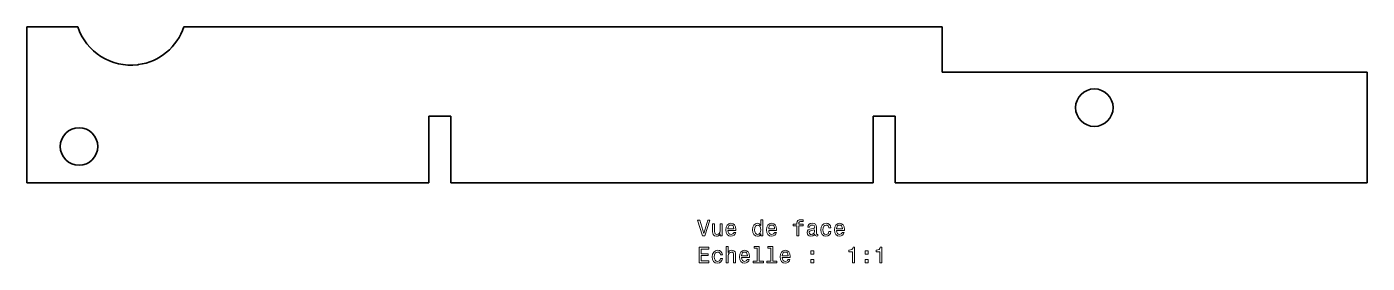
# Model space of a CAD drawing. Extents: x 60 to 360, y 113 to 166.
import ezdxf

# ---------------------------------------------------------------- set-up
doc = ezdxf.new("R2010")
doc.units = 0

msp = doc.modelspace()

# ---------------------------------------------------------------- linework, layer by layer
at = {"color": 7, "lineweight": 35}
for p, q in [((59.999985, 166), (59.999985, 131)), ((95.149948, 166), (264.859161, 166)), ((326.468414, 155.860077), (264.859161, 155.860077)), ((360, 155.860077), (326.468414, 155.860077)), ((360, 131), (360, 155.860077)), ((59.999985, 131), (149.999985, 131)), ((154.899994, 131), (249.463989, 131)), ((254.363983, 131), (360, 131))]:
    msp.add_line(p, q, dxfattribs=at)
at = {"color": 7, "lineweight": 35, "ltscale": 0.285228}
msp.add_line((59.999985, 166), (71.409119, 166), dxfattribs=at)
at = {"color": 7, "lineweight": 35, "ltscale": 0.253498}
msp.add_line((264.859161, 166), (264.859161, 155.860077), dxfattribs=at)
at = {"color": 7, "lineweight": 35, "ltscale": 0.002887}
msp.add_line((84.848938, 157.494598), (84.96344, 157.509644), dxfattribs=at)
at = {"color": 7, "lineweight": 35, "ltscale": 0.375}
for p, q in [((149.999985, 146), (149.999985, 131)), ((154.899994, 131), (154.899994, 146)), ((249.463989, 146), (249.463989, 131)), ((254.363983, 131), (254.363983, 146))]:
    msp.add_line(p, q, dxfattribs=at)
at = {"color": 7, "lineweight": 35, "ltscale": 0.1225}
for p, q in [((154.899994, 146), (149.999985, 146)), ((254.363983, 146), (249.463989, 146))]:
    msp.add_line(p, q, dxfattribs=at)
at = {"color": 7, "lineweight": 13}
for points in [[(212.395523, 122.648415), (211.51799, 119.66787), (210.615265, 122.648415), (210.136154, 122.648415), (211.265839, 119.143372), (211.770157, 119.143372), (212.874619, 122.648415)], [(215.597961, 121.851585), (215.15416, 121.851585), (215.15416, 120.288185), (215.103729, 119.925072), (214.957474, 119.662827), (214.73053, 119.501442), (214.432983, 119.451012), (214.195953, 119.491356), (214.044647, 119.612389), (213.958923, 119.81916), (213.938751, 120.111671), (213.938751, 121.851585), (213.494934, 121.851585), (213.494934, 120.071327), (213.510071, 119.713257), (213.605896, 119.415703), (213.898407, 119.143372), (214.367416, 119.047554), (214.619583, 119.082855), (214.836441, 119.17363), (215.023041, 119.329971), (215.174332, 119.556915), (215.174332, 119.143372), (215.597961, 119.143372)], [(216.934418, 120.368874), (218.709641, 120.368874), (218.714676, 120.575645), (218.633987, 121.155617), (218.412094, 121.58934), (218.059067, 121.851585), (217.590042, 121.947403), (217.131104, 121.846542), (216.778076, 121.564117), (216.551132, 121.105186), (216.470444, 120.5), (216.546097, 119.879684), (216.773041, 119.425789), (217.121017, 119.143372), (217.574921, 119.047554), (217.968292, 119.113113), (218.291046, 119.284584), (218.528076, 119.556915), (218.664246, 119.920029), (218.225494, 119.920029), (218.134705, 119.7183), (218.003586, 119.567001), (217.630386, 119.445969), (217.342926, 119.501442), (217.126068, 119.677956), (216.984848, 119.965416), (216.934418, 120.353745)], [(216.934418, 120.742073), (216.989899, 121.090057), (217.126068, 121.34726), (217.33284, 121.503601), (217.605179, 121.559074), (217.872467, 121.503601), (218.079239, 121.34726), (218.205322, 121.090057), (218.250702, 120.742073)], [(224.28241, 119.561958), (224.28241, 119.143372), (224.726212, 119.143372), (224.726212, 122.764412), (224.287445, 122.764412), (224.287445, 121.438042), (223.949554, 121.821327), (223.742783, 121.912102), (223.505753, 121.947403), (223.077072, 121.846542), (222.744217, 121.564117), (222.527359, 121.110229), (222.451721, 120.5), (222.527359, 119.889771), (222.744217, 119.430832), (223.077072, 119.143372), (223.505753, 119.047554), (223.742783, 119.082855), (223.95459, 119.17363)], [(223.58139, 121.548988), (223.873901, 121.478386), (224.09581, 121.2817), (224.226929, 120.953888), (224.277359, 120.5), (224.226929, 120.041069), (224.09581, 119.713257), (223.873901, 119.511528), (223.58139, 119.445969), (223.304016, 119.511528), (223.092209, 119.713257), (222.950989, 120.046112), (222.905609, 120.5), (222.950989, 120.948845), (223.092209, 121.276657), (223.304016, 121.478386)], [(226.042496, 120.368874), (227.817703, 120.368874), (227.822754, 120.575645), (227.742065, 121.155617), (227.520157, 121.58934), (227.16713, 121.851585), (226.69812, 121.947403), (226.239182, 121.846542), (225.886154, 121.564117), (225.65921, 121.105186), (225.578522, 120.5), (225.65416, 119.879684), (225.881104, 119.425789), (226.229095, 119.143372), (226.682983, 119.047554), (227.076355, 119.113113), (227.399124, 119.284584), (227.636154, 119.556915), (227.772324, 119.920029), (227.333557, 119.920029), (227.242783, 119.7183), (227.111664, 119.567001), (226.738464, 119.445969), (226.450989, 119.501442), (226.234131, 119.677956), (226.092926, 119.965416), (226.042496, 120.353745)], [(226.042496, 120.742073), (226.097961, 121.090057), (226.234131, 121.34726), (226.440903, 121.503601), (226.713242, 121.559074), (226.98053, 121.503601), (227.187302, 121.34726), (227.313385, 121.090057), (227.35878, 120.742073)], [(232.341492, 121.382568), (232.341492, 119.143372), (232.785294, 119.143372), (232.785294, 121.382568), (233.79393, 121.382568), (233.79393, 121.760803), (232.785294, 121.760803), (232.785294, 121.927231), (232.820587, 122.12896), (232.936584, 122.265129), (233.13327, 122.345818), (233.415695, 122.376083), (233.79393, 122.355911), (233.79393, 122.739197), (233.314819, 122.764412), (232.881104, 122.719017), (232.578522, 122.582855), (232.396957, 122.345818), (232.341492, 122.007927), (232.341492, 121.760803), (231.529526, 121.760803), (231.529526, 121.382568)], [(236.371017, 119.496399), (236.371017, 119.48127), (236.39624, 119.309799), (236.471893, 119.188759), (236.789612, 119.092941), (237.036728, 119.133286), (237.036728, 119.476227), (236.930817, 119.461098), (236.789612, 119.526657), (236.764389, 119.728386), (236.764389, 121.130402), (236.703873, 121.488472), (236.527359, 121.740631), (236.219727, 121.89193), (235.786011, 121.947403), (235.362381, 121.886887), (235.049698, 121.715416), (234.853012, 121.448128), (234.787445, 121.0951), (234.787445, 121.064842), (235.185867, 121.064842), (235.221161, 121.276657), (235.332123, 121.427956), (235.513672, 121.51873), (235.770874, 121.554031), (236.018005, 121.528816), (236.194504, 121.453171), (236.300415, 121.322044), (236.335724, 121.140488), (236.315552, 120.928673), (236.234863, 120.822769), (236.033127, 120.772331), (235.654877, 120.731987), (235.221161, 120.641212), (234.913528, 120.479828), (234.731979, 120.227669), (234.676498, 119.854469), (234.726929, 119.521614), (234.88327, 119.274498), (235.135437, 119.118156), (235.483414, 119.062683), (235.952438, 119.168587)], [(236.320587, 120.091499), (236.260071, 119.829254), (236.098694, 119.627518), (235.856613, 119.496399), (235.559067, 119.451012), (235.367416, 119.476227), (235.231247, 119.556915), (235.145523, 119.698128), (235.1203, 119.894814), (235.140472, 120.071327), (235.221161, 120.197403), (235.54393, 120.338615), (235.952438, 120.399132), (236.320587, 120.520172)], [(239.523041, 120.953888), (239.961792, 120.953888), (239.871017, 121.357346), (239.65416, 121.675072), (239.316269, 121.871758), (238.877502, 121.947403), (238.393356, 121.846542), (238.025208, 121.564117), (237.793213, 121.105186), (237.712524, 120.489914), (237.788177, 119.879684), (238.015106, 119.425789), (238.373184, 119.143372), (238.862381, 119.047554), (239.296097, 119.123199), (239.633987, 119.335014), (239.865982, 119.66787), (239.966843, 120.111671), (239.543213, 120.111671), (239.46756, 119.829254), (239.326355, 119.617432), (239.124619, 119.486313), (238.877502, 119.445969), (238.56987, 119.511528), (238.347961, 119.713257), (238.211792, 120.041069), (238.166412, 120.505043), (238.211792, 120.958931), (238.353012, 121.286743), (238.579956, 121.488472), (238.877502, 121.559074), (239.139755, 121.513687), (239.336441, 121.397697), (239.46756, 121.206055)], [(241.22261, 120.368874), (242.997818, 120.368874), (243.002869, 120.575645), (242.92218, 121.155617), (242.700272, 121.58934), (242.347244, 121.851585), (241.87822, 121.947403), (241.419296, 121.846542), (241.066269, 121.564117), (240.839325, 121.105186), (240.758636, 120.5), (240.834274, 119.879684), (241.061218, 119.425789), (241.40921, 119.143372), (241.863098, 119.047554), (242.25647, 119.113113), (242.579239, 119.284584), (242.816269, 119.556915), (242.952438, 119.920029), (242.513672, 119.920029), (242.422897, 119.7183), (242.291779, 119.567001), (241.918579, 119.445969), (241.631104, 119.501442), (241.414246, 119.677956), (241.273041, 119.965416), (241.22261, 120.353745)], [(241.22261, 120.742073), (241.278076, 121.090057), (241.414246, 121.34726), (241.621017, 121.503601), (241.893356, 121.559074), (242.160645, 121.503601), (242.367416, 121.34726), (242.4935, 121.090057), (242.538879, 120.742073)], [(210.458923, 113.096542), (212.677933, 113.096542), (212.677933, 113.520172), (210.922897, 113.520172), (210.922897, 114.70533), (212.486298, 114.70533), (212.486298, 115.123917), (210.922897, 115.123917), (210.922897, 116.172913), (212.637589, 116.172913), (212.637589, 116.596542), (210.458923, 116.596542)], [(215.234848, 114.907059), (215.673615, 114.907059), (215.58284, 115.310516), (215.365982, 115.628242), (215.028076, 115.824928), (214.589325, 115.900574), (214.105179, 115.799713), (213.737015, 115.517288), (213.505035, 115.058357), (213.424332, 114.443085), (213.499985, 113.832855), (213.726929, 113.37896), (214.084991, 113.096542), (214.574188, 113.000725), (215.007904, 113.07637), (215.34581, 113.288185), (215.577789, 113.62104), (215.678665, 114.064842), (215.255035, 114.064842), (215.179382, 113.782425), (215.038162, 113.570602), (214.836441, 113.439484), (214.589325, 113.399139), (214.281693, 113.464699), (214.059784, 113.666428), (213.923615, 113.99424), (213.87822, 114.458214), (213.923615, 114.912102), (214.064819, 115.239914), (214.291779, 115.441643), (214.589325, 115.512245), (214.851563, 115.466858), (215.048248, 115.350868), (215.179382, 115.159225)], [(216.546097, 113.096542), (216.989899, 113.096542), (216.989899, 114.659943), (217.035294, 115.018013), (217.181534, 115.280258), (217.408493, 115.441643), (217.711075, 115.502159), (217.953156, 115.451729), (218.104446, 115.315559), (218.180099, 115.088615), (218.205322, 114.786026), (218.205322, 113.096542), (218.649124, 113.096542), (218.649124, 114.876801), (218.628952, 115.234871), (218.538162, 115.532425), (218.240616, 115.804756), (217.776642, 115.900574), (217.524475, 115.865273), (217.307617, 115.769455), (217.126068, 115.618156), (216.989899, 115.411385), (216.989899, 116.717583), (216.546097, 116.717583)], [(219.970444, 114.322044), (221.745667, 114.322044), (221.750702, 114.528816), (221.670013, 115.108788), (221.448105, 115.542511), (221.095093, 115.804756), (220.626068, 115.900574), (220.16713, 115.799713), (219.814102, 115.517288), (219.587158, 115.058357), (219.50647, 114.453171), (219.582123, 113.832855), (219.809067, 113.37896), (220.157043, 113.096542), (220.610931, 113.000725), (221.004303, 113.066284), (221.327072, 113.237755), (221.564102, 113.510086), (221.700272, 113.873199), (221.261505, 113.873199), (221.170731, 113.671471), (221.039612, 113.520172), (220.666412, 113.399139), (220.378952, 113.454613), (220.162094, 113.631126), (220.020874, 113.918587), (219.970444, 114.306915)], [(219.970444, 114.695244), (220.025925, 115.043228), (220.162094, 115.30043), (220.368866, 115.456772), (220.64119, 115.512245), (220.908493, 115.456772), (221.115265, 115.30043), (221.241333, 115.043228), (221.286728, 114.695244)], [(223.500702, 116.344383), (223.500702, 113.469742), (222.587875, 113.469742), (222.587875, 113.096542), (224.852295, 113.096542), (224.852295, 113.469742), (223.944504, 113.469742), (223.944504, 116.717583), (222.804733, 116.717583), (222.804733, 116.344383)], [(226.536728, 116.344383), (226.536728, 113.469742), (225.623901, 113.469742), (225.623901, 113.096542), (227.888306, 113.096542), (227.888306, 113.469742), (226.98053, 113.469742), (226.98053, 116.717583), (225.840759, 116.717583), (225.840759, 116.344383)], [(229.078522, 114.322044), (230.853729, 114.322044), (230.85878, 114.528816), (230.778076, 115.108788), (230.556183, 115.542511), (230.203156, 115.804756), (229.734131, 115.900574), (229.275208, 115.799713), (228.92218, 115.517288), (228.695236, 115.058357), (228.614532, 114.453171), (228.690186, 113.832855), (228.91713, 113.37896), (229.265121, 113.096542), (229.719009, 113.000725), (230.112381, 113.066284), (230.43515, 113.237755), (230.67218, 113.510086), (230.80835, 113.873199), (230.369583, 113.873199), (230.278809, 113.671471), (230.147675, 113.520172), (229.774475, 113.399139), (229.487015, 113.454613), (229.270157, 113.631126), (229.128952, 113.918587), (229.078522, 114.306915)], [(229.078522, 114.695244), (229.133987, 115.043228), (229.270157, 115.30043), (229.476929, 115.456772), (229.749268, 115.512245), (230.016556, 115.456772), (230.223328, 115.30043), (230.349411, 115.043228), (230.394806, 114.695244)], [(235.458191, 115.053314), (236.15416, 115.053314), (236.15416, 115.804756), (235.458191, 115.804756)], [(244.823471, 113.096542), (245.28241, 113.096542), (245.28241, 116.621758), (244.939468, 116.621758), (244.848694, 116.314125), (244.66713, 116.107346), (244.389755, 115.986313), (244.00647, 115.945969), (244.00647, 115.587898), (244.823471, 115.587898)], [(247.602295, 115.053314), (248.298248, 115.053314), (248.298248, 115.804756), (247.602295, 115.804756)], [(250.895508, 113.096542), (251.354446, 113.096542), (251.354446, 116.621758), (251.011505, 116.621758), (250.920731, 116.314125), (250.739166, 116.107346), (250.461792, 115.986313), (250.078506, 115.945969), (250.078506, 115.587898), (250.895508, 115.587898)], [(235.458191, 113.096542), (236.15416, 113.096542), (236.15416, 113.847984), (235.458191, 113.847984)], [(247.602295, 113.096542), (248.298248, 113.096542), (248.298248, 113.847984), (247.602295, 113.847984)]]:
    msp.add_lwpolyline(points, close=True, dxfattribs=at)
at = {"color": 7, "lineweight": 35}
for centre in [(298.927765, 147.872009), (71.689468, 139.167877)]:
    msp.add_circle(centre, 4.2, dxfattribs=at)
for start, end in [(198.126306, 277.218278), (277.748089, 341.873697)]:
    msp.add_arc((83.279541, 169.88588), 12.490272, start, end, dxfattribs=at)

doc.saveas('drawing.dxf')
